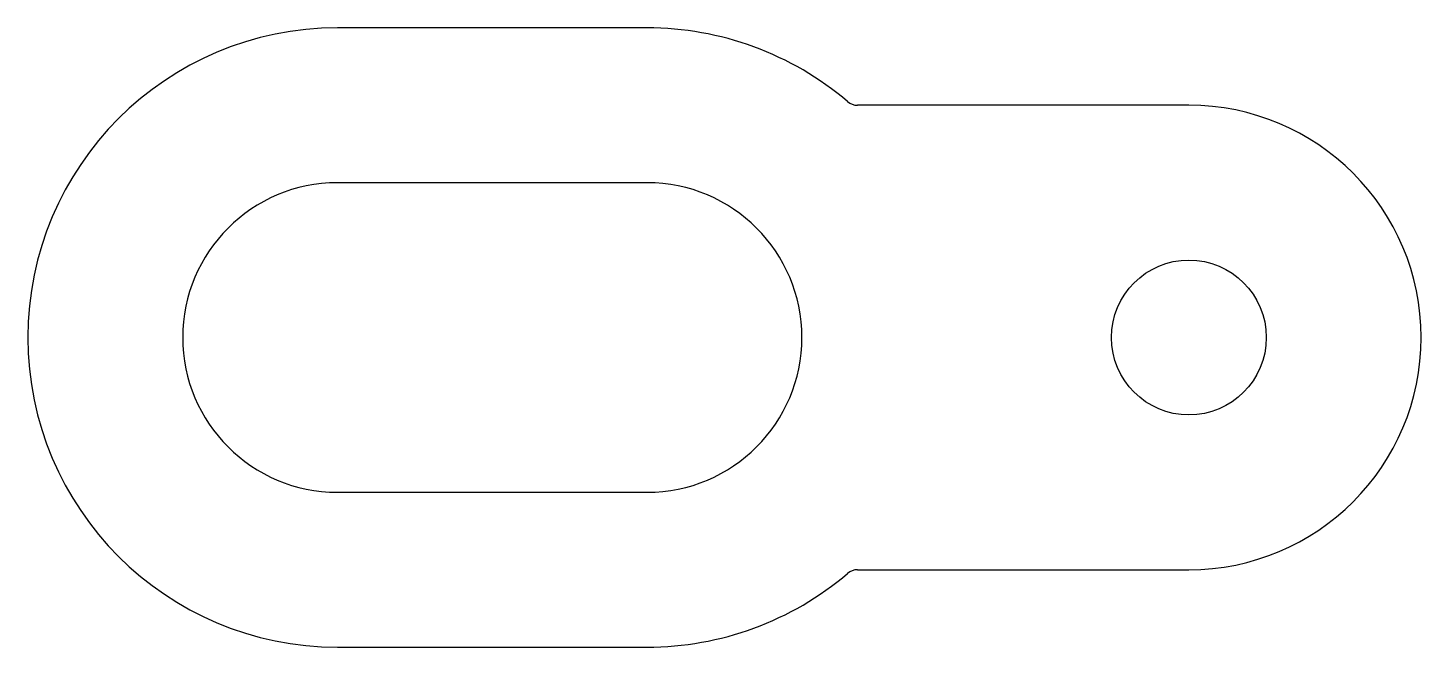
# Model space of a CAD drawing. Extents: x -20 to 70, y -20 to 20.
import ezdxf

# ---------------------------------------------------------------- set-up
doc = ezdxf.new("R2010")
doc.units = 0
doc.layers.add('STANDARD', color=7, linetype='CONTINUOUS')

msp = doc.modelspace()

# ---------------------------------------------------------------- linework, layer by layer
at = {"layer": 'STANDARD'}
for p, q in [((20, 20), (0, 20)), ((55, 15), (33.601, 15)), ((20, 10), (0, 10)), ((0, -10), (20, -10)), ((33.601, -15), (55, -15)), ((0, -20), (20, -20))]:
    msp.add_line(p, q, dxfattribs=at)
msp.add_circle((55, 0), 5, dxfattribs=at)
for centre, radius, start, end in [((0, 0), 20, 90, 270), ((20, 0), 20, 49.63241, 90), ((33.601, 16), 1, 229.63241, 270), ((55, 0), 15, 270, 90), ((0, 0), 10, 90, 270), ((20, 0), 10, 270, 90), ((20, 0), 20, 270, 310.36759), ((33.601, -16), 1, 90, 130.36759)]:
    msp.add_arc(centre, radius, start, end, dxfattribs=at)

doc.saveas('drawing.dxf')
